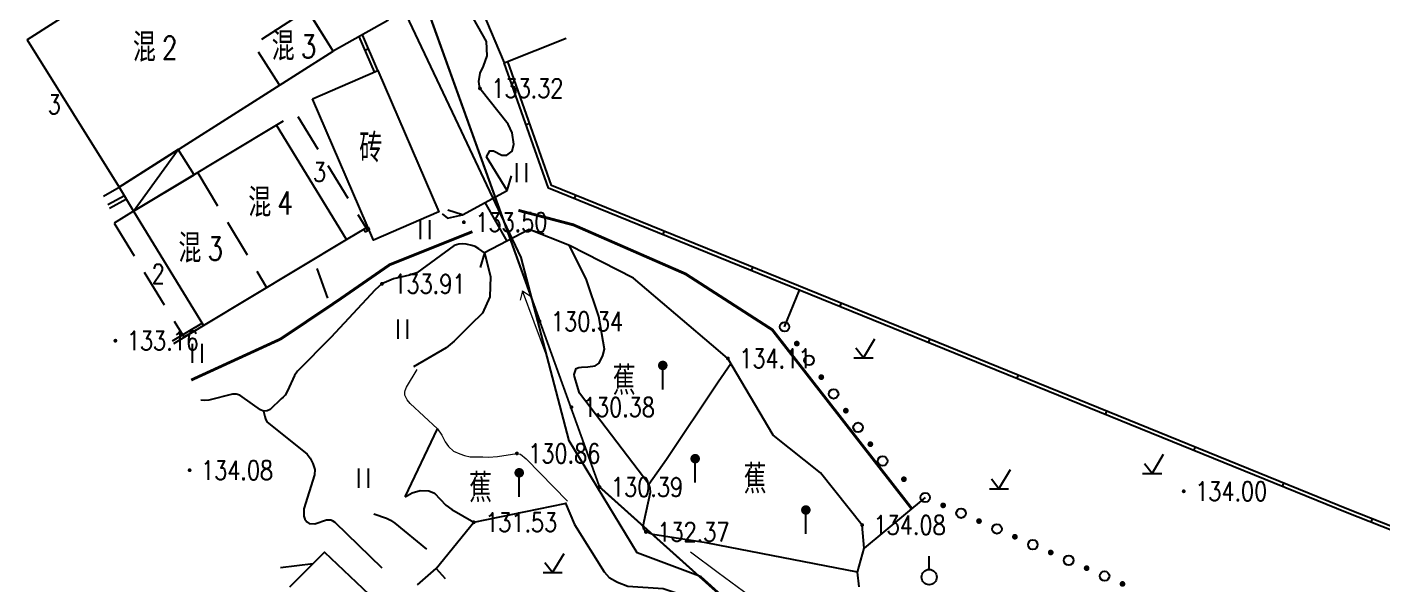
# Model space of a CAD drawing. Extents: x 529262 to 576451, y 2694391 to 2717535.
# Drawn here: x 564078.8 to 564149.8, y 2710593.5 to 2710622.6 of the extents above; entities that cross this region are included whole.
import ezdxf
from ezdxf.enums import TextEntityAlignment as Align

# ---------------------------------------------------------------- set-up
doc = ezdxf.new("R2010")
doc.units = 0
doc.linetypes.add('X3', pattern=[5, 4, -1])
doc.linetypes.add('X5', pattern=[3, 2, -1])
for name, color, linetype in [('a红线图', 1, 'Continuous'), ('DLSS', 4, 'Continuous'), ('DMTZ', 8, 'Continuous'), ('GCD', 8, 'Continuous'), ('GXYZ', 8, 'Continuous'), ('JMD', 8, 'Continuous'), ('ZBTZ', 8, 'Continuous'), ('ZJ', 7, 'Continuous'), ('污水管径标注_W10-', 202, 'Continuous')]:
    doc.layers.add(name, color=color, linetype=linetype)
doc.layers.add('SXSS', color=5, linetype='Continuous', lineweight=0)
doc.styles.add('HZ', font='rs.shx', dxfattribs={"width": 0.8, "bigfont": 'hztxt.shx'})
doc.linetypes.add('10421', pattern='A,2,[150,AAA.SHX,S=0.5,R=0,X=0,Y=0.5],1e-11', length=2)
doc.linetypes.add('10422', pattern='A,0.75,[150,AAA.SHX,S=0.5,R=0,X=0,Y=0.5],1.5,[177,AAA.SHX,S=1,R=0,X=0,Y=0.4],0.75', length=3)
doc.linetypes.add('1161', pattern='A,0,[149,AAA.SHX,S=0.15,R=0,X=0,Y=0],-1.6', length=1.6)
doc.linetypes.add('732', pattern='A,9,-0.5,[162,AAA.SHX,S=1,R=0,X=0,Y=0],-0.5', length=10)

# ---------------------------------------------------------------- blocks, each defined once
blk = doc.blocks.new('GC200')
at = {"linetype": 'Continuous', "const_width": 0.2, "flags": 128}
blk.add_lwpolyline([(-0.1, 0, 1), (0.1, 0, 1)], format="xyb", close=True, dxfattribs=at)
blk = doc.blocks.new('gc165')
at = {"color": 8}
blk.add_line((0, 0), (0, 2), dxfattribs=at)
at = {"color": 8, "const_width": 0.5}
blk.add_lwpolyline([(-0.25, 2.5, 1), (0.25, 2.5, 1)], format="xyb", close=True, dxfattribs=at)
blk = doc.blocks.new('gc125')
at = {"color": 8}
blk.add_line((0, 0.8), (0, 2.2), dxfattribs=at)
blk.add_circle((0, 0), 0.8, dxfattribs=at)
blk = doc.blocks.new('gc123')
at = {"color": 8}
for p, q in [((0, 0), (1.2, 2)), ((-1, 0), (1, 0)), ((0, 0), (-0.8, 1))]:
    blk.add_line(p, q, dxfattribs=at)
blk = doc.blocks.new('gc170')
at = {"color": 8, "linetype": 'Continuous'}
blk.add_circle((0, 0), 0.5, dxfattribs=at)
blk = doc.blocks.new('gc121')
at = {"color": 8}
for p, q in [((-0.5, -1), (-0.5, 1)), ((0.5, -1), (0.5, 1))]:
    blk.add_line(p, q, dxfattribs=at)
blk = doc.blocks.new('gc086')
at = {"color": 8}
for p, q in [((0, 0), (7, 0)), ((7, 0), (6.18, 0.57)), ((7, 0), (6.18, -0.57))]:
    blk.add_line(p, q, dxfattribs=at)

msp = doc.modelspace()

# ---------------------------------------------------------------- linework, layer by layer
at = {"color": 8, "linetype": 'Continuous', "flags": 128}
msp.add_lwpolyline([(564089.924, 2710644.435), (564091.035, 2710639.149), (564099.61, 2710623.982), (564105.648, 2710607.229)], dxfattribs=at)
at = {"layer": 'a红线图', "color": 8, "lineweight": 0}
msp.add_lwpolyline([(564099.605, 2710623.995), (564108.781, 2710598.575), (564114.403, 2710593.536), (564118.826, 2710589.572), (564119.764, 2710583.576), (564122.309, 2710579.625), (564127.415, 2710577.702), (564133.661, 2710573.861), (564150.68, 2710561.504), (564162.472, 2710554.357), (564174.675, 2710549.741), (564182.417, 2710547.975), (564186.55, 2710537.069), (564183.198, 2710522.558), (564177.972, 2710514.055), (564175.857, 2710509.606), (564176.809, 2710498.669), (564180.652, 2710483.38)], dxfattribs=at)
msp.add_lwpolyline([(564099.605, 2710623.995), (564108.781, 2710598.575), (564114.403, 2710593.536), (564118.826, 2710589.572), (564119.764, 2710583.576), (564122.309, 2710579.625), (564127.415, 2710577.702), (564133.661, 2710573.861), (564150.68, 2710561.504), (564162.472, 2710554.357), (564174.675, 2710549.741), (564182.417, 2710547.975), (564186.55, 2710537.069), (564183.198, 2710522.558), (564177.972, 2710514.055), (564175.857, 2710509.606), (564176.809, 2710498.669), (564180.652, 2710483.38)], dxfattribs=at)
at = {"layer": 'DLSS', "linetype": 'Continuous'}
for p, q in [((564103.952, 2710614.077), (564104.181, 2710614.843)), ((564101.613, 2710612.816), (564103.952, 2710614.077)), ((564102.782, 2710613.447), (564103.931, 2710611.432)), ((564101.613, 2710612.816), (564100.846, 2710613.046)), ((564105.097, 2710612.047), (564102.764, 2710610.816)), ((564105.097, 2710612.047), (564105.861, 2710611.811)), ((564102.764, 2710610.816), (564102.528, 2710610.052))]:
    msp.add_line(p, q, dxfattribs=at)
at = {"layer": 'DLSS', "linetype": 'X3', "const_width": 0.15}
for points in [[(564104.536, 2710613.041), (564107.412, 2710612.283), (564113.282, 2710609.718), (564114.998, 2710608.614)], [(564102.125, 2710611.927), (564097.796, 2710610.198), (564095.076, 2710608.316), (564092.091, 2710606.315), (564087.403, 2710604.166)], [(564114.998, 2710608.614), (564117.825, 2710606.795), (564125.125, 2710597.438)]]:
    msp.add_lwpolyline(points, dxfattribs=at)
at = {"layer": 'DMTZ', "linetype": '10421', "flags": 128}
for points in [[(564102.858, 2710615.84), (564103.039, 2710616.15), (564103.23, 2710616.15), (564103.675, 2710615.931), (564103.93, 2710615.927), (564104.206, 2710616.13), (564104.29, 2710616.5), (564104.205, 2710617.104), (564104.004, 2710617.549), (564102.521, 2710619.424), (564102.468, 2710619.788), (564102.527, 2710620.224), (564102.706, 2710620.582), (564102.892, 2710621.116), (564102.864, 2710621.882), (564101.339, 2710624.578), (564099.226, 2710628.28), (564096.604, 2710631.857), (564094.714, 2710637.373), (564092.644, 2710639.822)], [(564101.164, 2710611.205), (564099.212, 2710609.777), (564098.831, 2710609.65), (564097.991, 2710609.457), (564097.389, 2710609.198), (564097.042, 2710608.893), (564094.713, 2710606.393), (564092.972, 2710604.625), (564092.808, 2710604.403), (564092.449, 2710603.604), (564092.316, 2710603.376), (564092.223, 2710603.273), (564092.114, 2710603.189), (564091.535, 2710602.619), (564091.375, 2710602.552), (564091.193, 2710602.537), (564091.029, 2710602.608), (564090.08, 2710603.296), (564089.949, 2710603.371), (564089.76, 2710603.431), (564089.561, 2710603.427), (564088.321, 2710603.116), (564088.085, 2710603.094), (564087.904, 2710603.116)], [(564102.764, 2710610.816), (564102.461, 2710611.032), (564102.279, 2710611.145), (564102.091, 2710611.205), (564101.802, 2710611.273), (564101.617, 2710611.293), (564101.423, 2710611.28), (564101.164, 2710611.205)], [(564111.363, 2710598.726), (564107.734, 2710603.475), (564107.616, 2710603.88), (564107.492, 2710604.297), (564107.469, 2710604.357), (564107.455, 2710604.457), (564107.564, 2710604.768), (564107.696, 2710604.83), (564107.843, 2710604.847), (564108.166, 2710604.849), (564108.549, 2710604.906), (564108.76, 2710605.053), (564108.946, 2710605.452), (564109.042, 2710605.783), (564108.745, 2710607.487), (564108.102, 2710609.414), (564107.207, 2710611.198)], [(564102.764, 2710610.816), (564103.07, 2710609.575), (564103.031, 2710608.518), (564102.659, 2710607.657), (564102.033, 2710607.05), (564101.166, 2710606.201), (564100.76, 2710605.856), (564099.042, 2710604.859)], [(564091.193, 2710602.537), (564091.259, 2710602.252), (564091.29, 2710602.146), (564091.369, 2710601.98), (564093.483, 2710600.281), (564093.628, 2710600.073), (564093.773, 2710599.803), (564093.874, 2710599.495), (564093.863, 2710599.202), (564093.305, 2710597.425), (564093.296, 2710597.204), (564093.302, 2710597.043), (564093.357, 2710596.885), (564093.454, 2710596.743), (564093.572, 2710596.666), (564093.876, 2710596.646), (564094.49, 2710596.855), (564094.61, 2710596.862), (564094.709, 2710596.858), (564094.778, 2710596.825), (564094.931, 2710596.729), (564097.382, 2710594.349)], [(564098.605, 2710598.056), (564098.966, 2710598.26), (564099.395, 2710598.387), (564099.837, 2710598.365), (564100.148, 2710598.244), (564100.739, 2710597.621), (564101.045, 2710597.402), (564102.193, 2710596.725)], [(564106.987, 2710597.762), (564107.473, 2710596.617), (564109.019, 2710594.136), (564109.28, 2710593.84), (564109.726, 2710593.595), (564110.271, 2710593.393), (564112.107, 2710593.26), (564112.789, 2710593.044), (564113.094, 2710592.748), (564113.352, 2710592.462), (564114.315, 2710590.311), (564114.941, 2710587.978), (564114.886, 2710585.033), (564114.07, 2710582.517), (564112.14, 2710580.757)], [(564096.96, 2710597.162), (564097.624, 2710596.937), (564097.844, 2710596.829), (564098.063, 2710596.684), (564099.726, 2710595.319)], [(564092.079, 2710594.362), (564093.79, 2710594.571)]]:
    msp.add_lwpolyline(points, dxfattribs=at)
at = {"layer": 'DMTZ', "linetype": '10422', "flags": 128}
for points in [[(564103.952, 2710614.077), (564102.858, 2710615.84)], [(564100.543, 2710612.858), (564100.825, 2710612.641), (564101.613, 2710612.816)]]:
    msp.add_lwpolyline(points, dxfattribs=at)
at = {"layer": 'DMTZ', "linetype": '10421'}
for points in [[(564114.998, 2710605.721), (564110.564, 2710609.492), (564107.207, 2710611.198), (564105.097, 2710612.047)], [(564122.283, 2710594.124), (564122.628, 2710595.367), (564122.528, 2710596.581), (564120.355, 2710599.312), (564117.879, 2710601.279), (564115.5, 2710605.294), (564114.998, 2710605.721)], [(564114.998, 2710604.069), (564115.65, 2710605.04)], [(564114.998, 2710595.523), (564114.369, 2710595.644), (564111.57, 2710596.085), (564111.211, 2710596.221), (564111.101, 2710596.346), (564111.065, 2710596.501), (564111.114, 2710596.793), (564111.454, 2710598.301), (564111.43, 2710598.519), (564111.363, 2710598.726), (564112.282, 2710600.027), (564114.998, 2710604.069)], [(564122.283, 2710594.124), (564114.998, 2710595.523)], [(564122.378, 2710593.343), (564122.283, 2710594.124)]]:
    msp.add_lwpolyline(points, dxfattribs=at)
at = {"layer": 'GXYZ', "linetype": '732', "flags": 128}
msp.add_lwpolyline([(564190.37, 2710463.143), (564190.386, 2710467.025), (564189.579, 2710469.156), (564186.731, 2710471.163), (564184.456, 2710473.027), (564183.021, 2710476.047), (564179.783, 2710485.702), (564177.782, 2710492.779), (564176.798, 2710499.513), (564176.175, 2710507.868), (564178.439, 2710515.777), (564181.881, 2710521.084), (564184.755, 2710529.967), (564185.933, 2710536.671), (564185.285, 2710541.14), (564182.402, 2710547.432), (564179.873, 2710548.785), (564175.559, 2710549.294), (564163.476, 2710554.198), (564153.663, 2710559.149), (564143.785, 2710566.215), (564141.644, 2710568.445), (564137.564, 2710571.934), (564133.83, 2710574.642), (564129.81, 2710576.899), (564122.388, 2710579.8), (564119.895, 2710582.521), (564119.15, 2710587.419), (564118.187, 2710590.186), (564114.103, 2710593.882), (564110.752, 2710595.123), (564107.191, 2710600.989), (564104.682, 2710610.577), (564101.404, 2710617.513), (564096.096, 2710628.709), (564091.879, 2710636.635), (564089.742, 2710644.659), (564089.613, 2710650.743), (564087.283, 2710661.114), (564087.154, 2710670.756), (564089.808, 2710677.939), (564094.734, 2710685.389), (564098.14, 2710689.247), (564157.276, 2710709.889), (564158.941, 2710722.677), (564170.731, 2710725.876), (564175.463, 2710734.571), (564177.426, 2710742.717), (564180.17, 2710760.422), (564179.078, 2710764.864), (564165.135, 2710778.121), (564158.076, 2710828.047), (564164.727, 2710856.572), (564174.244, 2710890.215), (564177.245, 2710909.001), (564177.375, 2710911.216)], dxfattribs=at)
at = {"layer": 'JMD', "linetype": 'Continuous'}
for p, q in [((564096.695, 2710621.482, -530.892), (564096.511, 2710621.403, -530.892)), ((564104.936, 2710617.53, 136.972), (564105.125, 2710617.596, 136.972)), ((564084.387, 2710612.999), (564086.721, 2710616.218)), ((564084.011, 2710613.632), (564083.916, 2710613.808)), ((564107.471, 2710613.646, 136.972), (564107.546, 2710613.831, 136.972)), ((564096.437, 2710612.038), (564096.505, 2710611.905)), ((564096.572, 2710612.108), (564096.64, 2710611.974)), ((564096.662, 2710612.154), (564096.73, 2710612.021)), ((564112.103, 2710611.764, 136.972), (564112.179, 2710611.949, 136.972)), ((564116.736, 2710609.882, 136.972), (564116.811, 2710610.068, 136.972)), ((564121.368, 2710608.001, 136.972), (564121.443, 2710608.186, 136.972)), ((564126.001, 2710606.119, 136.972), (564126.076, 2710606.304, 136.972)), ((564130.633, 2710604.237, 136.972), (564130.708, 2710604.423, 136.972)), ((564135.265, 2710602.356, 136.972), (564135.341, 2710602.541, 136.972)), ((564139.898, 2710600.474, 136.972), (564139.973, 2710600.659, 136.972)), ((564144.53, 2710598.592, 136.972), (564144.605, 2710598.777, 136.972)), ((564149.168, 2710596.724, 136.972), (564149.241, 2710596.91, 136.972))]:
    msp.add_line(p, q, dxfattribs=at)
at = {"layer": 'JMD', "linetype": 'Continuous', "flags": 128}
for points in [[(564089.991, 2710629.092), (564078.815, 2710621.953), (564083.638, 2710614.263), (564094.842, 2710621.366)], [(564093.759, 2710618.876), (564097.177, 2710620.363), (564100.361, 2710612.971), (564096.943, 2710611.484)], [(564091.868, 2710617.495), (564084.387, 2710612.999), (564088.049, 2710607.016), (564095.53, 2710611.512)], [(564083.638, 2710614.263), (564084.387, 2710612.999), (564087.555, 2710614.903), (564086.721, 2710616.218)]]:
    msp.add_lwpolyline(points, close=True, dxfattribs=at)
at = {"layer": 'JMD', "linetype": 'Continuous', "elevation": -524.469, "flags": 128}
msp.add_lwpolyline([(564093.486, 2710623.525), (564096.64, 2710625.537), (564097.692, 2710622.971), (564094.842, 2710621.366)], close=True, dxfattribs=at)
at = {"layer": 'JMD', "linetype": 'Continuous', "flags": 128}
for points in [[(564105.238, 2710624.901), (564102.613, 2710623.521), (564103.797, 2710620.759), (564107.026, 2710622.04)], [(564083.916, 2710613.808), (564083.034, 2710613.326)], [(564084.011, 2710613.632), (564083.12, 2710613.145)]]:
    msp.add_lwpolyline(points, dxfattribs=at)
at = {"layer": 'JMD', "linetype": 'X5', "flags": 128}
for points, elevation in [([(564092.002, 2710619.625), (564090.663, 2710621.721), (564093.486, 2710623.525)], -523.618), ([(564087.753, 2710614.998), (564091.355, 2710609.003)], -519.048), ([(564099.257, 2710593.447), (564100.236, 2710594.312), (564104.616, 2710589.371), (564103.637, 2710588.506)], -525.22)]:
    msp.add_lwpolyline(points, dxfattribs=dict(at, elevation=elevation))
at = {"layer": 'JMD', "linetype": 'Continuous', "flags": 128}
for points, elevation in [([(564096.993, 2710620.283), (564096.198, 2710622.13)], -530.892), ([(564097.177, 2710620.363), (564096.373, 2710622.229)], -530.892), ([(564114.998, 2710610.588), (564106.112, 2710614.198), (564103.797, 2710620.759)], 136.972), ([(564114.998, 2710610.804), (564106.27, 2710614.349), (564103.985, 2710620.826)], 136.972), ([(564169.077, 2710589.099), (564147.992, 2710597.402), (564114.998, 2710610.804)], 136.972), ([(564169.353, 2710588.775), (564147.918, 2710597.216), (564114.998, 2710610.588)], 136.972)]:
    msp.add_lwpolyline(points, dxfattribs=dict(at, elevation=elevation))
at = {"layer": 'JMD', "linetype": 'X5', "flags": 128}
msp.add_lwpolyline([(564095.53, 2710611.512), (564096.558, 2710612.13), (564092.896, 2710618.113), (564091.868, 2710617.495)], dxfattribs=at)
at = {"layer": 'JMD', "linetype": 'X5'}
for points in [[(564082.819, 2710613.776), (564083.638, 2710614.263)], [(564084.387, 2710612.999), (564083.374, 2710612.369), (564087.013, 2710606.418), (564088.049, 2710607.016)]]:
    msp.add_lwpolyline(points, dxfattribs=at)
at = {"layer": 'JMD', "linetype": 'Continuous'}
for points in [[(564096.662, 2710612.154), (564096.437, 2710612.038)], [(564096.73, 2710612.021), (564096.505, 2710611.905)], [(564086.427, 2710606.212), (564087.97, 2710607.144)], [(564086.492, 2710606.076), (564088.049, 2710607.016)]]:
    msp.add_lwpolyline(points, dxfattribs=at)
at = {"layer": 'SXSS', "color": 8, "linetype": 'Continuous'}
for points in [[(564100.297, 2710601.607), (564098.861, 2710602.943), (564098.717, 2710603.131), (564098.589, 2710603.383), (564098.582, 2710603.451), (564098.586, 2710603.53), (564098.612, 2710603.623), (564098.676, 2710603.789), (564099.241, 2710604.72)], [(564103.445, 2710600.168), (564104.453, 2710600.326), (564104.644, 2710600.281), (564104.943, 2710600.044), (564107.1, 2710597.83)]]:
    msp.add_lwpolyline(points, dxfattribs=at)
at = {"layer": 'SXSS', "color": 8, "linetype": 'Continuous', "flags": 128}
for points, elevation in [([(564100.297, 2710601.607), (564100.524, 2710601.286), (564100.692, 2710600.933), (564100.876, 2710600.686), (564101.143, 2710600.44), (564101.466, 2710600.303), (564101.717, 2710600.221), (564102.008, 2710600.156), (564102.334, 2710600.143), (564102.665, 2710600.146), (564102.976, 2710600.124), (564103.445, 2710600.168)], 130.777), ([(564114.998, 2710594.087), (564113.544, 2710595.167)], 131.544), ([(564143.686, 2710568.169), (564136.464, 2710572.42), (564134.377, 2710574.186), (564130.075, 2710577.021), (564127.316, 2710578.526), (564125.284, 2710579.03), (564123.089, 2710580.001), (564121.588, 2710581.216), (564120.51, 2710582.94), (564119.997, 2710584.699), (564119.835, 2710586.732), (564119.558, 2710588.895), (564118.949, 2710590.611), (564116.652, 2710592.859), (564114.998, 2710594.087)], 131.544)]:
    msp.add_lwpolyline(points, dxfattribs=dict(at, elevation=elevation))
at = {"layer": 'ZBTZ', "linetype": '1161'}
msp.add_lwpolyline([(564093.976, 2710610.006), (564094.545, 2710608.455)], dxfattribs=at)
at = {"layer": 'ZBTZ', "linetype": '1161', "flags": 128}
for points, elevation in [([(564118.466, 2710606.95), (564119.243, 2710608.864)], 134.203), ([(564098.605, 2710598.056), (564100.297, 2710601.607)], 131.519), ([(564100.236, 2710594.312), (564102.193, 2710596.725), (564106.967, 2710597.711)], -525.22), ([(564125.83, 2710598.022), (564122.628, 2710595.367)], 134.177)]:
    msp.add_lwpolyline(points, dxfattribs=dict(at, elevation=elevation))
msp.add_lwpolyline([(564092.565, 2710593.343), (564094.385, 2710595.167), (564097.706, 2710592.022), (564094.57, 2710589.139)], dxfattribs=at)
at = {"layer": '污水管径标注_W10-', "color": 0, "const_width": 0.1}
msp.add_lwpolyline([(564150.68, 2710561.504), (564136.709, 2710571.648), (564133.661, 2710573.861), (564127.415, 2710577.702), (564122.309, 2710579.625), (564119.764, 2710583.576), (564118.826, 2710589.572), (564108.781, 2710598.575), (564107.276, 2710602.745), (564105.662, 2710607.216), (564099.605, 2710623.995)], dxfattribs=at)

# ---------------------------------------------------------------- block references
at = {"layer": 'GCD', "linetype": 'Continuous'}
ref = msp.add_blockref('GC200', (564102.521, 2710619.424, 133.324), dxfattribs=dict(at, xscale=0.5, yscale=0.5))
ref.add_attrib('height', '133.32', dxfattribs={"linetype": 'Continuous', "height": 1, "style": 'HZ', "width": 0.8}).set_placement((564103.121, 2710619.424, 133.324), align=Align.MIDDLE_LEFT)
at = {"layer": 'GCD', "color": 3, "linetype": 'Continuous'}
ref = msp.add_blockref('GC200', (564101.679, 2710612.42, 133.5), dxfattribs=dict(at, xscale=0.5, yscale=0.5, zscale=0.5))
ref.add_attrib('height', '133.50', dxfattribs={"linetype": 'Continuous', "height": 1, "style": 'HZ', "width": 0.8}).set_placement((564102.279, 2710612.42, 133.5), align=Align.MIDDLE_LEFT)
at = {"layer": 'GCD', "linetype": 'Continuous'}
ref = msp.add_blockref('GC200', (564097.389, 2710609.198, 133.907), dxfattribs=dict(at, xscale=0.5, yscale=0.5))
ref.add_attrib('height', '133.91', dxfattribs={"linetype": 'Continuous', "height": 1, "style": 'HZ', "width": 0.8}).set_placement((564097.989, 2710609.198, 133.907), align=Align.MIDDLE_LEFT)
ref = msp.add_blockref('GC200', (564105.641, 2710607.229, 130.344), dxfattribs=dict(at, xscale=0.5, yscale=0.5, zscale=0.5))
ref.add_attrib('height', '130.34', dxfattribs={"linetype": 'Continuous', "height": 1, "style": 'HZ', "width": 0.8}).set_placement((564106.241, 2710607.229, 130.344), align=Align.MIDDLE_LEFT)
ref = msp.add_blockref('GC200', (564083.434, 2710606.225, 133.158), dxfattribs=dict(at, xscale=0.5, yscale=0.5, zscale=0.5))
ref.add_attrib('height', '133.16', dxfattribs={"linetype": 'Continuous', "height": 1, "style": 'HZ', "width": 0.8}).set_placement((564084.034, 2710606.225, 133.158), align=Align.MIDDLE_LEFT)
ref = msp.add_blockref('GC200', (564115.5, 2710605.294, 134.112), dxfattribs=dict(at, xscale=0.5, yscale=0.5))
ref.add_attrib('height', '134.11', dxfattribs={"linetype": 'Continuous', "height": 1, "style": 'HZ', "width": 0.8}).set_placement((564116.1, 2710605.294, 134.112), align=Align.MIDDLE_LEFT)
ref = msp.add_blockref('GC200', (564107.309, 2710602.75, 130.38), dxfattribs=dict(at, xscale=0.5, yscale=0.5, zscale=0.5))
ref.add_attrib('height', '130.38', dxfattribs={"linetype": 'Continuous', "height": 1, "style": 'HZ', "width": 0.8}).set_placement((564107.909, 2710602.75, 130.38), align=Align.MIDDLE_LEFT)
ref = msp.add_blockref('GC200', (564104.453, 2710600.326, 130.856), dxfattribs=dict(at, xscale=0.5, yscale=0.5, zscale=0.5))
ref.add_attrib('height', '130.86', dxfattribs={"linetype": 'Continuous', "height": 1, "style": 'HZ', "width": 0.8}).set_placement((564105.053, 2710600.326, 130.856), align=Align.MIDDLE_LEFT)
ref = msp.add_blockref('GC200', (564087.322, 2710599.449, 134.08), dxfattribs=dict(at, xscale=0.5, yscale=0.5, zscale=0.5))
ref.add_attrib('height', '134.08', dxfattribs={"linetype": 'Continuous', "height": 1, "style": 'HZ', "width": 0.8}).set_placement((564087.922, 2710599.449, 134.08), align=Align.MIDDLE_LEFT)
ref = msp.add_blockref('GC200', (564108.784, 2710598.568, 130.39), dxfattribs=dict(at, xscale=0.5, yscale=0.5, zscale=0.5))
ref.add_attrib('height', '130.39', dxfattribs={"linetype": 'Continuous', "height": 1, "style": 'HZ', "width": 0.8}).set_placement((564109.384, 2710598.568, 130.39), align=Align.MIDDLE_LEFT)
ref = msp.add_blockref('GC200', (564139.363, 2710598.347, 134.003), dxfattribs=dict(at, xscale=0.5, yscale=0.5))
ref.add_attrib('height', '134.00', dxfattribs={"linetype": 'Continuous', "height": 1, "style": 'HZ', "width": 0.8}).set_placement((564139.963, 2710598.347, 134.003), align=Align.MIDDLE_LEFT)
ref = msp.add_blockref('GC200', (564102.193, 2710596.725, 131.534), dxfattribs=dict(at, xscale=0.5, yscale=0.5, zscale=0.5))
ref.add_attrib('height', '131.53', dxfattribs={"linetype": 'Continuous', "height": 1, "style": 'HZ', "width": 0.8}).set_placement((564102.793, 2710596.725, 131.534), align=Align.MIDDLE_LEFT)
ref = msp.add_blockref('GC200', (564122.528, 2710596.581, 134.075), dxfattribs=dict(at, xscale=0.5, yscale=0.5))
ref.add_attrib('height', '134.08', dxfattribs={"linetype": 'Continuous', "height": 1, "style": 'HZ', "width": 0.8}).set_placement((564123.128, 2710596.581, 134.075), align=Align.MIDDLE_LEFT)
ref = msp.add_blockref('GC200', (564111.211, 2710596.221, 132.368), dxfattribs=dict(at, xscale=0.5, yscale=0.5))
ref.add_attrib('height', '132.37', dxfattribs={"linetype": 'Continuous', "height": 1, "style": 'HZ', "width": 0.8}).set_placement((564111.811, 2710596.221, 132.368), align=Align.MIDDLE_LEFT)
at = {"layer": 'JMD', "linetype": 'Continuous'}
for name, p, xscale, yscale, zscale, rotation in [('gc170', (564118.466, 2710606.95), 0.4999999999289452, 0.4999999999289452, 0.4999999999289452, 126.1911319337251), ('GC200', (564119.107, 2710606.073), 0.7499999998246768, 0.7499999998246768, 0.7499999998246768, 126.1911319265477), ('gc170', (564119.749, 2710605.196), 0.4999999999289452, 0.4999999999289452, 0.4999999999289452, 126.1911319337251), ('GC200', (564120.391, 2710604.319), 0.7499999998246768, 0.7499999998246768, 0.7499999998246768, 126.1911319265477), ('gc170', (564121.033, 2710603.442), 0.4999999999289452, 0.4999999999289452, 0.4999999999289452, 126.1911319337251), ('GC200', (564121.674, 2710602.564), 0.7499999998246768, 0.7499999998246768, 0.7499999998246768, 126.1911319265477), ('gc170', (564122.316, 2710601.687), 0.4999999999289452, 0.4999999999289452, 0.4999999999289452, 126.1911319337251), ('GC200', (564122.958, 2710600.81), 0.7499999998246768, 0.7499999998246768, 0.7499999998246768, 126.1911319265477), ('gc170', (564123.6, 2710599.933), 0.4999999999289452, 0.4999999999289452, 0.4999999999289452, 126.1911319337251), ('GC200', (564124.715, 2710598.978), 0.7499999998668266, 0.7499999998668266, 0.7499999998668266, 139.4050536867798), ('gc170', (564125.83, 2710598.022), 0.5000000001132239, 0.5000000001132239, 0.5000000001132239, 139.4050536597675), ('GC200', (564126.769, 2710597.611), 0.7499999999055379, 0.7499999999055379, 0.7499999999055379, 156.3708001011773), ('gc170', (564127.708, 2710597.2), 0.4999999999992401, 0.4999999999992401, 0.4999999999992401, 156.3708000848817), ('GC200', (564128.647, 2710596.79), 0.7499999999055379, 0.7499999999055379, 0.7499999999055379, 156.3708001011773), ('gc170', (564129.586, 2710596.379), 0.4999999999992401, 0.4999999999992401, 0.4999999999992401, 156.3708000848817), ('GC200', (564130.525, 2710595.968), 0.7499999999055379, 0.7499999999055379, 0.7499999999055379, 156.3708001011773), ('gc170', (564131.464, 2710595.557), 0.4999999999992401, 0.4999999999992401, 0.4999999999992401, 156.3708000848817), ('GC200', (564132.403, 2710595.146), 0.7499999999055379, 0.7499999999055379, 0.7499999999055379, 156.3708001011773), ('gc170', (564133.342, 2710594.735), 0.4999999999992401, 0.4999999999992401, 0.4999999999992401, 156.3708000848817), ('GC200', (564134.281, 2710594.325), 0.7499999999055379, 0.7499999999055379, 0.7499999999055379, 156.3708001011773), ('gc170', (564135.22, 2710593.914), 0.4999999999992401, 0.4999999999992401, 0.4999999999992401, 156.3708000848817), ('GC200', (564136.159, 2710593.503), 0.7499999999055379, 0.7499999999055379, 0.7499999999055379, 156.3708001011773)]:
    msp.add_blockref(name, p, dxfattribs=dict(at, xscale=xscale, yscale=yscale, zscale=zscale, rotation=rotation))
at = {"layer": 'SXSS', "color": 8, "linetype": 'Continuous', "xscale": 0.4999999998586954, "yscale": 0.4999999998586954, "zscale": 0.4999999998586954, "rotation": 110.4306856232292}
msp.add_blockref('gc086', (564105.971, 2710605.553), dxfattribs=at)
at = {"layer": 'ZBTZ', "linetype": 'Continuous', "xscale": 0.5, "yscale": 0.5}
for name, p in [('gc121', (564104.705, 2710615.017)), ('gc121', (564099.653, 2710612.031)), ('gc121', (564098.484, 2710606.827)), ('gc123', (564122.599, 2710605.329)), ('gc121', (564087.723, 2710605.559)), ('gc165', (564112.092, 2710603.679)), ('gc165', (564113.788, 2710598.804)), ('gc123', (564137.711, 2710599.286)), ('gc121', (564096.432, 2710599.032)), ('gc165', (564104.575, 2710598.065)), ('gc123', (564129.692, 2710598.484)), ('gc165', (564119.583, 2710596.119)), ('gc123', (564106.323, 2710594.101)), ('gc125', (564126.038, 2710593.86))]:
    msp.add_blockref(name, p, dxfattribs=at)

# ---------------------------------------------------------------- texts
at = {"layer": 'JMD', "linetype": 'Continuous', "style": 'HZ', "width": 0.8}
for s, p in [('混', (564085.551, 2710621.567)), ('混', (564092.818, 2710621.635)), ('砖', (564097.404, 2710616.309)), ('混', (564091.592, 2710613.456)), ('混', (564087.936, 2710611.062))]:
    msp.add_text(s, height=1.5, dxfattribs=at).set_placement(p, align=Align.MIDDLE_RIGHT)
for s, p in [('2', (564085.868, 2710621.544)), ('3', (564093.135, 2710621.611)), ('4', (564091.908, 2710613.433)), ('3', (564088.253, 2710611.038))]:
    msp.add_text(s, height=1.2, dxfattribs=at).set_placement(p, align=Align.MIDDLE_LEFT)
at = {"layer": 'ZJ', "color": 8, "linetype": 'Continuous', "style": 'HZ', "width": 0.8}
for s, height, p in [('3', 1, (564080.238, 2710618.579)), ('3', 1, (564094.126, 2710615.043)), ('2', 1, (564085.681, 2710609.723)), ('蕉', 1.5, (564110.068, 2710604.215)), ('蕉', 1.5, (564116.922, 2710599.058)), ('蕉', 1.5, (564102.55, 2710598.602))]:
    msp.add_text(s, height=height, dxfattribs=at).set_placement(p, align=Align.MIDDLE)

doc.saveas('drawing.dxf')
